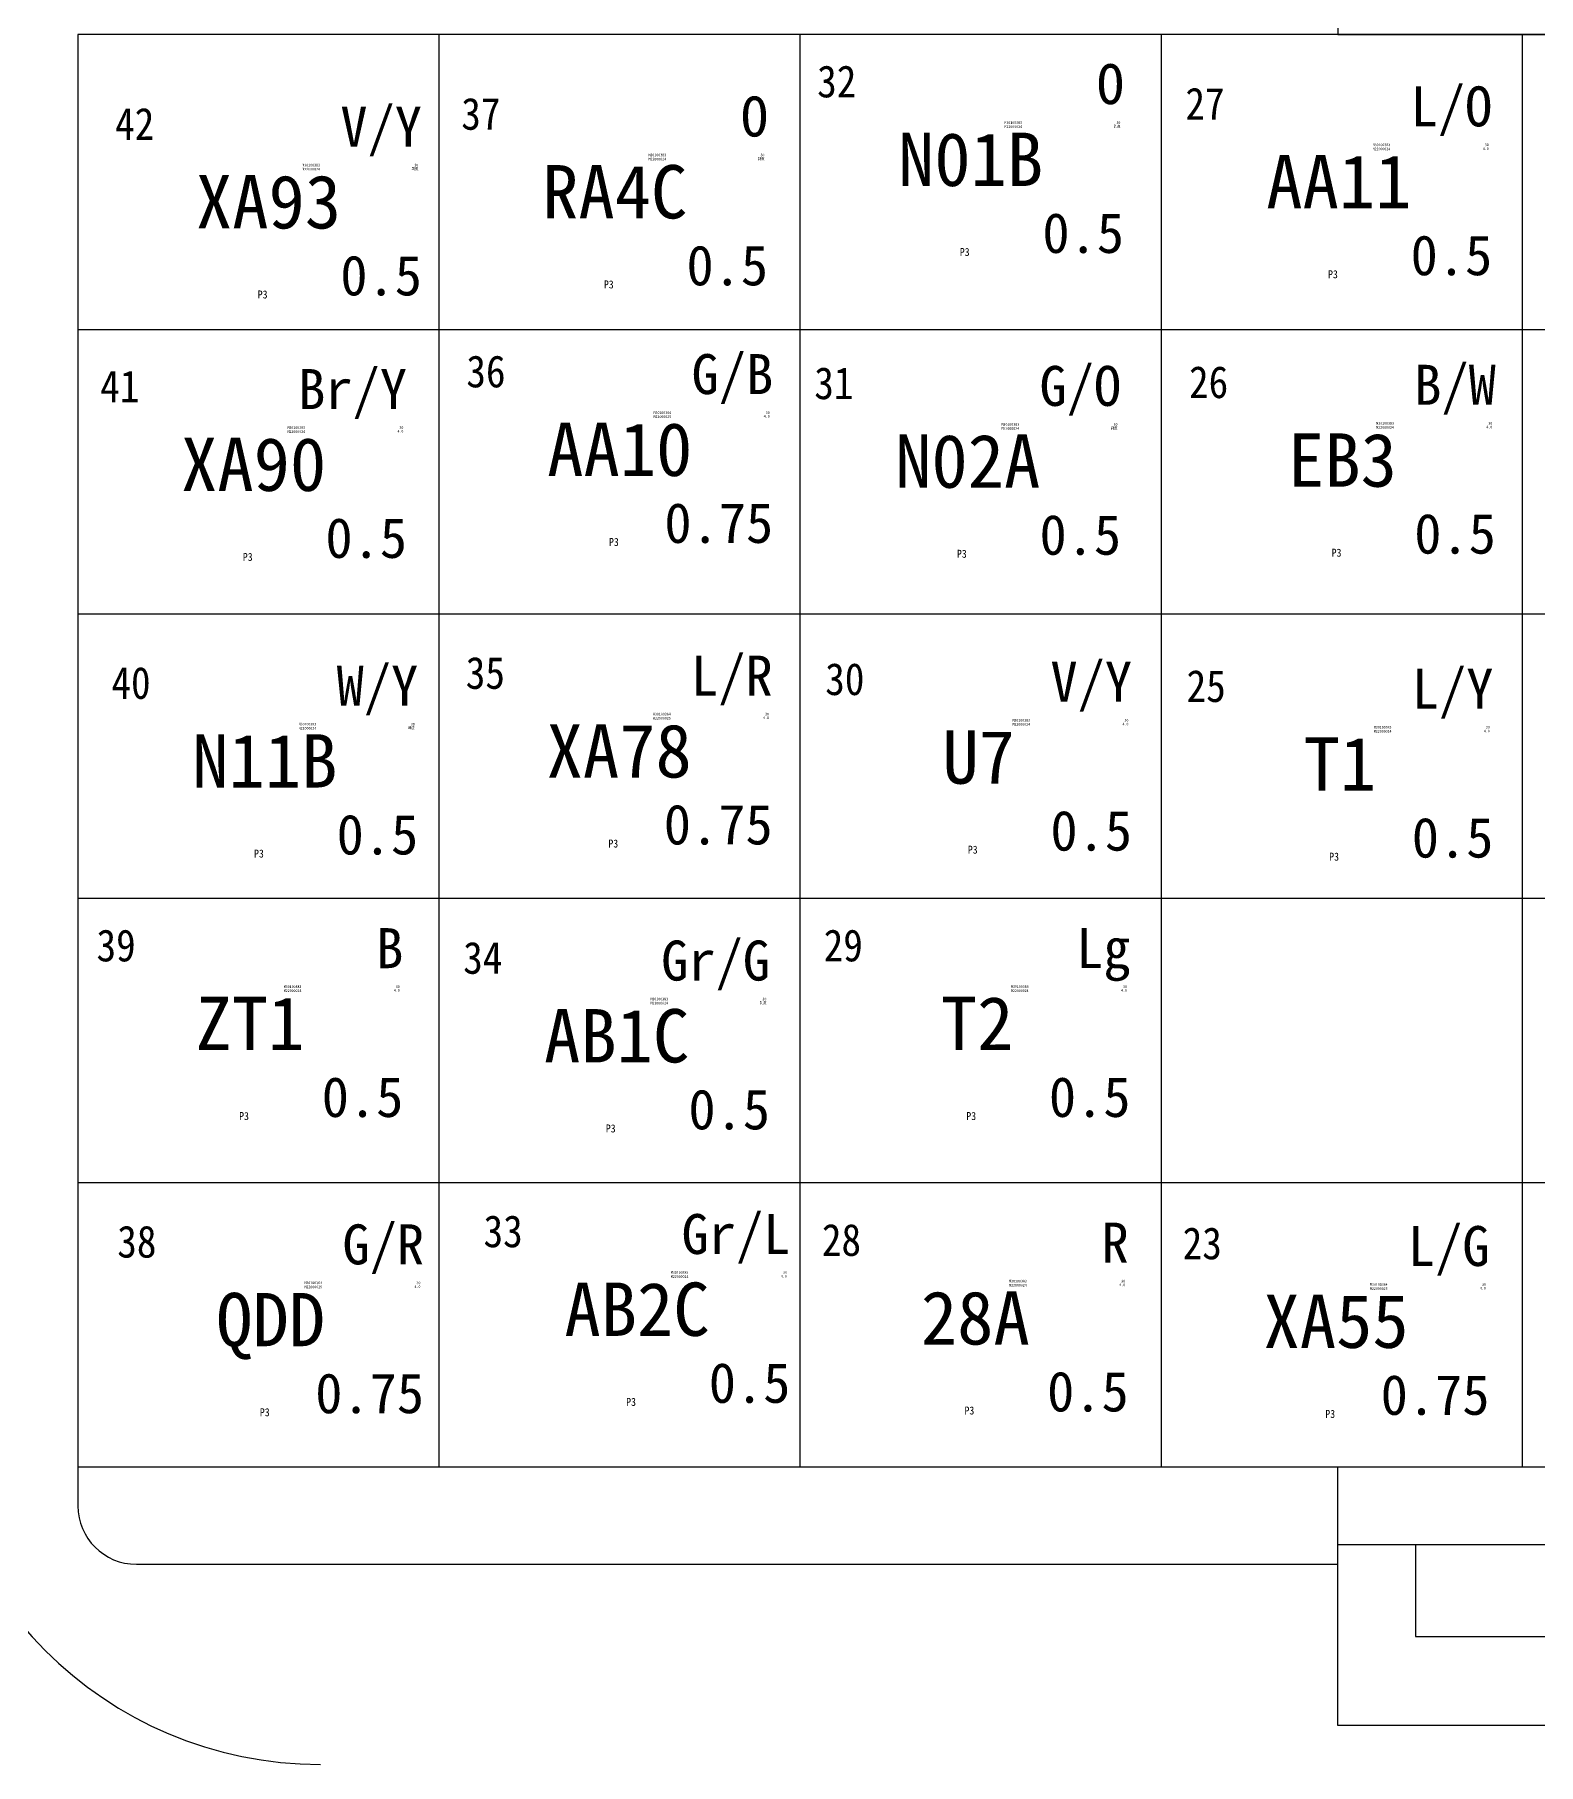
# Model space of a CAD drawing. Header units: millimetres. Extents: x -2653 to 6698, y -4403 to -42.
# Drawn here: x 165.9 to 222.3, y -973.1 to -908.3 of the extents above; entities that cross this region are included whole.
import ezdxf
from ezdxf.enums import TextEntityAlignment as Align

# ---------------------------------------------------------------- set-up
doc = ezdxf.new("R2010")
doc.units = ezdxf.units.MM
doc.header["$MEASUREMENT"] = 0
doc.layers.add('轮廓线', color=7, linetype='Continuous')
for name, color, linetype, plot in [('隐藏-剥皮长度', 2, 'Continuous', False), ('隐藏-加余量', 1, 'Continuous', False), ('隐藏-备注', 1, 'Continuous', False), ('隐藏-孔位', 1, 'Continuous', False), ('隐藏-对应端子', 2, 'Continuous', False), ('隐藏-规格', 1, 'Continuous', False), ('隐藏-辅助信息', 3, 'Continuous', False), ('隐藏-防水栓', 2, 'Continuous', False)]:
    doc.layers.add(name, color=color, linetype=linetype, plot=plot)
doc.styles.add('CL', font='', dxfattribs={"height": 2})
doc.styles.get('CL').set_extended_font_data('SimSun')

# ---------------------------------------------------------------- blocks, each defined once
blk = doc.blocks.new('电线2')
at = {"layer": '轮廓线', "color": 7, "style": 'CL', "flags": 4}
for tag, p in [('颜色', (5.879, 2.803)), ('线径', (5.879, -2.776))]:
    blk.add_attdef(tag, text='', height=1.5, dxfattribs=at).set_placement(p, align=Align.MIDDLE_RIGHT)
blk.add_attdef('线号', text='', height=2, dxfattribs=at).set_placement((0.127, -0.016), align=Align.MIDDLE_CENTER)
at = {"layer": '隐藏-剥皮长度', "color": 2, "style": 'CL', "width": 0.9, "flags": 4}
blk.add_attdef('剥皮', text='', height=0.1, dxfattribs=at).set_placement((5.742, 1.222), align=Align.MIDDLE_RIGHT)
at = {"layer": '隐藏-加余量', "color": 1, "style": 'CL', "width": 0.9, "flags": 4}
blk.add_attdef('加余量', text='', height=0.1, dxfattribs=at).set_placement((5.742, 1.362), align=Align.MIDDLE_RIGHT)
at = {"layer": '隐藏-备注', "color": 1, "style": 'CL', "width": 0.9, "flags": 5}
blk.add_attdef('备注', text='', height=0.1, dxfattribs=at).set_placement((3.704, -1.38), align=Align.MIDDLE_CENTER)
at = {"layer": '隐藏-孔位', "color": 6, "style": 'CL', "width": 0.9, "flags": 4}
blk.add_attdef('孔位', text='', height=1.2, dxfattribs=at).set_placement((-5.625, 2.907), align=Align.MIDDLE_LEFT)
at = {"layer": '隐藏-对应端子', "color": 2, "style": 'CL', "width": 0.9, "flags": 4}
blk.add_attdef('对应簧片', text='', height=0.1, dxfattribs=at).set_placement((2.055, 1.208), align=Align.MIDDLE_RIGHT)
at = {"layer": '隐藏-规格', "color": 1, "style": 'CL', "width": 0.9, "flags": 5}
blk.add_attdef('规格', text='', height=0.2, dxfattribs=at).set_placement((5.742, -1.391), align=Align.MIDDLE_RIGHT)
at = {"layer": '隐藏-辅助信息', "color": 3, "style": 'CL', "width": 0.9, "flags": 5}
for tag, p in [('供方编码', (3.704, 1.236)), ('编码', (3.704, 1.37))]:
    blk.add_attdef(tag, text='', height=0.1, dxfattribs=at).set_placement(p, align=Align.MIDDLE_CENTER)
at = {"layer": '隐藏-辅助信息', "color": 2, "style": 'CL', "width": 0.9, "flags": 5}
for tag, p in [('辅助', (3.704, 1.511)), ('标识管', (3.704, -1.138))]:
    blk.add_attdef(tag, text='', height=0.1, dxfattribs=at).set_placement(p, align=Align.MIDDLE_CENTER)
at = {"layer": '隐藏-辅助信息', "color": 3, "style": 'CL', "width": 0.9, "flags": 5}
for tag, p in [('线种', (2.055, -1.261)), ('工位', (2.055, -1.38))]:
    blk.add_attdef(tag, text='', height=0.1, dxfattribs=at).set_placement(p, align=Align.MIDDLE_RIGHT)
at = {"layer": '隐藏-辅助信息', "color": 1, "style": 'CL', "width": 0.9, "flags": 5}
blk.add_attdef('选项', text='', height=0.1, dxfattribs=at).set_placement((3.704, -1.261), align=Align.MIDDLE_CENTER)
at = {"layer": '隐藏-辅助信息', "color": 4, "style": 'CL', "width": 0.9, "flags": 4}
blk.add_attdef('位置', text='', height=0.3, dxfattribs=at).set_placement((-0.094, -3.491), align=Align.MIDDLE_CENTER)
at = {"layer": '隐藏-防水栓', "color": 2, "style": 'CL', "width": 0.9, "flags": 4}
blk.add_attdef('防水栓', text='', height=0.1, dxfattribs=at).set_placement((2.055, 1.362), align=Align.MIDDLE_RIGHT)

msp = doc.modelspace()

# ---------------------------------------------------------------- linework, layer by layer
at = {"color": 0}
for p, q in [((167.514, -961.981), (167.514, -963.44)), ((262.834, -964.896), (214.746, -964.896)), ((169.703, -965.629), (214.746, -965.629))]:
    msp.add_line(p, q, dxfattribs=at)
for points in [[(262.834, -908.282), (262.834, -898.592), (214.746, -898.592), (214.746, -908.282)], [(294.364, -961.981), (294.365, -908.282), (167.514, -908.282), (167.514, -961.981)], [(262.834, -961.981), (262.834, -971.671), (214.746, -971.671), (214.746, -961.981)]]:
    msp.add_lwpolyline(points, close=True, dxfattribs=at)
msp.add_lwpolyline([(217.651, -964.896), (217.651, -968.334), (259.928, -968.334), (259.928, -964.896)], dxfattribs=at)
for centre, radius, start, end in [((176.6, -911.725), 14.592, 90, 180), ((176.6, -958.539), 14.592, 180, 270), ((169.703, -963.44), 2.189, 180, 270)]:
    msp.add_arc(centre, radius, start, end, dxfattribs=at)
at = {"layer": '轮廓线', "lineweight": 25}
for p, q in [((181.051, -961.981), (181.051, -908.282)), ((194.588, -961.981), (194.588, -908.282)), ((208.125, -961.981), (208.125, -908.282)), ((221.662, -961.981), (221.662, -908.282)), ((167.514, -919.339), (262.272, -919.339)), ((167.514, -929.999), (248.736, -929.999)), ((167.514, -940.66), (248.736, -940.66)), ((167.514, -951.32), (262.272, -951.32))]:
    msp.add_line(p, q, dxfattribs=at)

# ---------------------------------------------------------------- block references
ref = msp.add_blockref('电线2', (200.848, -912.943))
ref.add_attrib('线号', 'N01B', dxfattribs={"layer": '轮廓线', "color": 7, "height": 2, "style": 'CL'}).set_placement((200.975, -912.959), align=Align.MIDDLE_CENTER)
ref.add_attrib('线径', '0.5', dxfattribs={"layer": '轮廓线', "color": 7, "height": 1.5, "style": 'CL'}).set_placement((206.727, -915.718), align=Align.MIDDLE_RIGHT)
ref.add_attrib('颜色', 'O', dxfattribs={"layer": '轮廓线', "color": 7, "height": 1.5, "style": 'CL'}).set_placement((206.727, -910.139), align=Align.MIDDLE_RIGHT)
ref.add_attrib('孔位', '32', dxfattribs={"layer": '隐藏-孔位', "color": 6, "height": 1.2, "style": 'CL', "width": 0.9}).set_placement((195.223, -910.036), align=Align.MIDDLE_LEFT)
ref.add_attrib('剥皮', '剥皮', dxfattribs={"layer": '隐藏-剥皮长度', "color": 2, "height": 0.1, "style": 'CL', "width": 0.9}).set_placement((206.59, -911.721), align=Align.MIDDLE_RIGHT)
ref.add_attrib('对应簧片', 'M22000024', dxfattribs={"layer": '隐藏-对应端子', "color": 2, "height": 0.1, "style": 'CL', "width": 0.9}).set_placement((202.903, -911.734), align=Align.MIDDLE_RIGHT)
ref.add_attrib('防水栓', 'M30100383', dxfattribs={"layer": '隐藏-防水栓', "color": 2, "height": 0.1, "style": 'CL', "width": 0.9}).set_placement((202.903, -911.581), align=Align.MIDDLE_RIGHT)
ref.add_attrib('加余量', '30', dxfattribs={"layer": '隐藏-加余量', "color": 1, "height": 0.1, "style": 'CL', "width": 0.9}).set_placement((206.59, -911.581), align=Align.MIDDLE_RIGHT)
ref.add_attrib('位置', 'P3', dxfattribs={"layer": '隐藏-辅助信息', "color": 4, "height": 0.3, "style": 'CL', "width": 0.9}).set_placement((200.754, -916.433), align=Align.MIDDLE_CENTER)
at = {"lineweight": -3}
ref = msp.add_blockref('电线2', (214.652, -913.777), dxfattribs=at)
ref.add_attrib('线号', 'AA11', dxfattribs={"layer": '轮廓线', "color": 7, "height": 2, "style": 'CL'}).set_placement((214.779, -913.793), align=Align.MIDDLE_CENTER)
ref.add_attrib('线径', '0.5', dxfattribs={"layer": '轮廓线', "color": 7, "height": 1.5, "style": 'CL'}).set_placement((220.53, -916.553), align=Align.MIDDLE_RIGHT)
ref.add_attrib('颜色', 'L/O', dxfattribs={"layer": '轮廓线', "color": 7, "height": 1.5, "style": 'CL'}).set_placement((220.53, -910.974), align=Align.MIDDLE_RIGHT)
ref.add_attrib('孔位', '27', dxfattribs={"layer": '隐藏-孔位', "color": 6, "height": 1.2, "style": 'CL', "width": 0.9}).set_placement((209.027, -910.87), align=Align.MIDDLE_LEFT)
ref.add_attrib('剥皮', '4.0', dxfattribs={"layer": '隐藏-剥皮长度', "color": 2, "height": 0.1, "style": 'CL', "width": 0.9}).set_placement((220.394, -912.555), align=Align.MIDDLE_RIGHT)
ref.add_attrib('对应簧片', 'M22000024', dxfattribs={"layer": '隐藏-对应端子', "color": 2, "height": 0.1, "style": 'CL', "width": 0.9}).set_placement((216.707, -912.569), align=Align.MIDDLE_RIGHT)
ref.add_attrib('防水栓', 'M30100383', dxfattribs={"layer": '隐藏-防水栓', "color": 2, "height": 0.1, "style": 'CL', "width": 0.9}).set_placement((216.707, -912.415), align=Align.MIDDLE_RIGHT)
ref.add_attrib('加余量', '30', dxfattribs={"layer": '隐藏-加余量', "color": 1, "height": 0.1, "style": 'CL', "width": 0.9}).set_placement((220.394, -912.415), align=Align.MIDDLE_RIGHT)
ref.add_attrib('位置', 'P3', dxfattribs={"layer": '隐藏-辅助信息', "color": 4, "height": 0.3, "style": 'CL', "width": 0.9}).set_placement((214.557, -917.268), align=Align.MIDDLE_CENTER)
at = {"lineweight": 0}
ref = msp.add_blockref('电线2', (174.53, -914.535), dxfattribs=at)
ref.add_attrib('线号', 'XA93', dxfattribs={"layer": '轮廓线', "color": 7, "height": 2, "style": 'CL'}).set_placement((174.657, -914.551), align=Align.MIDDLE_CENTER)
ref.add_attrib('线径', '0.5', dxfattribs={"layer": '轮廓线', "color": 7, "height": 1.5, "style": 'CL'}).set_placement((180.409, -917.31), align=Align.MIDDLE_RIGHT)
ref.add_attrib('颜色', 'V/Y', dxfattribs={"layer": '轮廓线', "color": 7, "height": 1.5, "style": 'CL'}).set_placement((180.409, -911.731), align=Align.MIDDLE_RIGHT)
ref.add_attrib('孔位', '42', dxfattribs={"layer": '隐藏-孔位', "color": 6, "height": 1.2, "style": 'CL', "width": 0.9}).set_placement((168.905, -911.628), align=Align.MIDDLE_LEFT)
ref.add_attrib('剥皮', '剥皮', dxfattribs={"layer": '隐藏-剥皮长度', "color": 2, "height": 0.1, "style": 'CL', "width": 0.9}).set_placement((180.272, -913.313), align=Align.MIDDLE_RIGHT)
ref.add_attrib('对应簧片', 'M22000024', dxfattribs={"layer": '隐藏-对应端子', "color": 2, "height": 0.1, "style": 'CL', "width": 0.9}).set_placement((176.585, -913.326), align=Align.MIDDLE_RIGHT)
ref.add_attrib('防水栓', 'M30100383', dxfattribs={"layer": '隐藏-防水栓', "color": 2, "height": 0.1, "style": 'CL', "width": 0.9}).set_placement((176.585, -913.173), align=Align.MIDDLE_RIGHT)
ref.add_attrib('加余量', '30', dxfattribs={"layer": '隐藏-加余量', "color": 1, "height": 0.1, "style": 'CL', "width": 0.9}).set_placement((180.272, -913.173), align=Align.MIDDLE_RIGHT)
ref.add_attrib('位置', 'P3', dxfattribs={"layer": '隐藏-辅助信息', "color": 4, "height": 0.3, "style": 'CL', "width": 0.9}).set_placement((174.436, -918.025), align=Align.MIDDLE_CENTER)
ref = msp.add_blockref('电线2', (187.506, -914.157))
ref.add_attrib('线号', 'RA4C', dxfattribs={"layer": '轮廓线', "color": 7, "height": 2, "style": 'CL'}).set_placement((187.633, -914.174), align=Align.MIDDLE_CENTER)
ref.add_attrib('线径', '0.5', dxfattribs={"layer": '轮廓线', "color": 7, "height": 1.5, "style": 'CL'}).set_placement((193.385, -916.933), align=Align.MIDDLE_RIGHT)
ref.add_attrib('颜色', 'O', dxfattribs={"layer": '轮廓线', "color": 7, "height": 1.5, "style": 'CL'}).set_placement((193.385, -911.354), align=Align.MIDDLE_RIGHT)
ref.add_attrib('孔位', '37', dxfattribs={"layer": '隐藏-孔位', "color": 6, "height": 1.2, "style": 'CL', "width": 0.9}).set_placement((181.882, -911.25), align=Align.MIDDLE_LEFT)
ref.add_attrib('剥皮', '剥皮', dxfattribs={"layer": '隐藏-剥皮长度', "color": 2, "height": 0.1, "style": 'CL', "width": 0.9}).set_placement((193.248, -912.936), align=Align.MIDDLE_RIGHT)
ref.add_attrib('对应簧片', 'M22000024', dxfattribs={"layer": '隐藏-对应端子', "color": 2, "height": 0.1, "style": 'CL', "width": 0.9}).set_placement((189.562, -912.949), align=Align.MIDDLE_RIGHT)
ref.add_attrib('防水栓', 'M30100383', dxfattribs={"layer": '隐藏-防水栓', "color": 2, "height": 0.1, "style": 'CL', "width": 0.9}).set_placement((189.562, -912.795), align=Align.MIDDLE_RIGHT)
ref.add_attrib('加余量', '30', dxfattribs={"layer": '隐藏-加余量', "color": 1, "height": 0.1, "style": 'CL', "width": 0.9}).set_placement((193.248, -912.795), align=Align.MIDDLE_RIGHT)
ref.add_attrib('位置', 'P3', dxfattribs={"layer": '隐藏-辅助信息', "color": 4, "height": 0.3, "style": 'CL', "width": 0.9}).set_placement((187.412, -917.648), align=Align.MIDDLE_CENTER)
at = {"lineweight": -3}
ref = msp.add_blockref('电线2', (187.697, -923.814), dxfattribs=at)
ref.add_attrib('线号', 'AA10', dxfattribs={"layer": '轮廓线', "color": 7, "height": 2, "style": 'CL'}).set_placement((187.824, -923.83), align=Align.MIDDLE_CENTER)
ref.add_attrib('线径', '0.75', dxfattribs={"layer": '轮廓线', "color": 7, "height": 1.5, "style": 'CL'}).set_placement((193.576, -926.589), align=Align.MIDDLE_RIGHT)
ref.add_attrib('颜色', 'G/B', dxfattribs={"layer": '轮廓线', "color": 7, "height": 1.5, "style": 'CL'}).set_placement((193.576, -921.01), align=Align.MIDDLE_RIGHT)
ref.add_attrib('孔位', '36', dxfattribs={"layer": '隐藏-孔位', "color": 6, "height": 1.2, "style": 'CL', "width": 0.9}).set_placement((182.072, -920.907), align=Align.MIDDLE_LEFT)
ref.add_attrib('剥皮', '4.0', dxfattribs={"layer": '隐藏-剥皮长度', "color": 2, "height": 0.1, "style": 'CL', "width": 0.9}).set_placement((193.439, -922.592), align=Align.MIDDLE_RIGHT)
ref.add_attrib('对应簧片', 'M22000025', dxfattribs={"layer": '隐藏-对应端子', "color": 2, "height": 0.1, "style": 'CL', "width": 0.9}).set_placement((189.752, -922.605), align=Align.MIDDLE_RIGHT)
ref.add_attrib('防水栓', 'M30100364', dxfattribs={"layer": '隐藏-防水栓', "color": 2, "height": 0.1, "style": 'CL', "width": 0.9}).set_placement((189.752, -922.452), align=Align.MIDDLE_RIGHT)
ref.add_attrib('加余量', '30', dxfattribs={"layer": '隐藏-加余量', "color": 1, "height": 0.1, "style": 'CL', "width": 0.9}).set_placement((193.439, -922.452), align=Align.MIDDLE_RIGHT)
ref.add_attrib('位置', 'P3', dxfattribs={"layer": '隐藏-辅助信息', "color": 4, "height": 0.3, "style": 'CL', "width": 0.9}).set_placement((187.603, -927.304), align=Align.MIDDLE_CENTER)
at = {"color": 0, "lineweight": -3}
ref = msp.add_blockref('电线2', (173.972, -924.376), dxfattribs=at)
ref.add_attrib('线号', 'XA90', dxfattribs={"layer": '轮廓线', "color": 7, "height": 2, "style": 'CL'}).set_placement((174.099, -924.392), align=Align.MIDDLE_CENTER)
ref.add_attrib('线径', '0.5', dxfattribs={"layer": '轮廓线', "color": 7, "height": 1.5, "style": 'CL'}).set_placement((179.85, -927.151), align=Align.MIDDLE_RIGHT)
ref.add_attrib('颜色', 'Br/Y', dxfattribs={"layer": '轮廓线', "color": 7, "height": 1.5, "style": 'CL'}).set_placement((179.85, -921.572), align=Align.MIDDLE_RIGHT)
ref.add_attrib('孔位', '41', dxfattribs={"layer": '隐藏-孔位', "color": 6, "height": 1.2, "style": 'CL', "width": 0.9}).set_placement((168.347, -921.469), align=Align.MIDDLE_LEFT)
ref.add_attrib('剥皮', '4.0', dxfattribs={"layer": '隐藏-剥皮长度', "color": 2, "height": 0.1, "style": 'CL', "width": 0.9}).set_placement((179.713, -923.154), align=Align.MIDDLE_RIGHT)
ref.add_attrib('对应簧片', 'M22000024', dxfattribs={"layer": '隐藏-对应端子', "color": 2, "height": 0.1, "style": 'CL', "width": 0.9}).set_placement((176.027, -923.167), align=Align.MIDDLE_RIGHT)
ref.add_attrib('防水栓', 'M30100383', dxfattribs={"layer": '隐藏-防水栓', "color": 2, "height": 0.1, "style": 'CL', "width": 0.9}).set_placement((176.027, -923.014), align=Align.MIDDLE_RIGHT)
ref.add_attrib('加余量', '30', dxfattribs={"layer": '隐藏-加余量', "color": 1, "height": 0.1, "style": 'CL', "width": 0.9}).set_placement((179.713, -923.014), align=Align.MIDDLE_RIGHT)
ref.add_attrib('位置', 'P3', dxfattribs={"layer": '隐藏-辅助信息', "color": 4, "height": 0.3, "style": 'CL', "width": 0.9}).set_placement((173.877, -927.866), align=Align.MIDDLE_CENTER)
ref = msp.add_blockref('电线2', (200.74, -924.256))
ref.add_attrib('线号', 'N02A', dxfattribs={"layer": '轮廓线', "color": 7, "height": 2, "style": 'CL'}).set_placement((200.867, -924.272), align=Align.MIDDLE_CENTER)
ref.add_attrib('线径', '0.5', dxfattribs={"layer": '轮廓线', "color": 7, "height": 1.5, "style": 'CL'}).set_placement((206.619, -927.032), align=Align.MIDDLE_RIGHT)
ref.add_attrib('颜色', 'G/O', dxfattribs={"layer": '轮廓线', "color": 7, "height": 1.5, "style": 'CL'}).set_placement((206.619, -921.453), align=Align.MIDDLE_RIGHT)
ref.add_attrib('孔位', '31', dxfattribs={"layer": '隐藏-孔位', "color": 6, "height": 1.2, "style": 'CL', "width": 0.9}).set_placement((195.115, -921.349), align=Align.MIDDLE_LEFT)
ref.add_attrib('剥皮', '剥皮', dxfattribs={"layer": '隐藏-剥皮长度', "color": 2, "height": 0.1, "style": 'CL', "width": 0.9}).set_placement((206.482, -923.034), align=Align.MIDDLE_RIGHT)
ref.add_attrib('对应簧片', 'M22000024', dxfattribs={"layer": '隐藏-对应端子', "color": 2, "height": 0.1, "style": 'CL', "width": 0.9}).set_placement((202.796, -923.048), align=Align.MIDDLE_RIGHT)
ref.add_attrib('防水栓', 'M30100383', dxfattribs={"layer": '隐藏-防水栓', "color": 2, "height": 0.1, "style": 'CL', "width": 0.9}).set_placement((202.796, -922.894), align=Align.MIDDLE_RIGHT)
ref.add_attrib('加余量', '30', dxfattribs={"layer": '隐藏-加余量', "color": 1, "height": 0.1, "style": 'CL', "width": 0.9}).set_placement((206.482, -922.894), align=Align.MIDDLE_RIGHT)
ref.add_attrib('位置', 'P3', dxfattribs={"layer": '隐藏-辅助信息', "color": 4, "height": 0.3, "style": 'CL', "width": 0.9}).set_placement((200.646, -927.746), align=Align.MIDDLE_CENTER)
at = {"lineweight": -3}
ref = msp.add_blockref('电线2', (214.787, -924.216), dxfattribs=at)
ref.add_attrib('线号', 'EB3', dxfattribs={"layer": '轮廓线', "color": 7, "height": 2, "style": 'CL'}).set_placement((214.914, -924.232), align=Align.MIDDLE_CENTER)
ref.add_attrib('线径', '0.5', dxfattribs={"layer": '轮廓线', "color": 7, "height": 1.5, "style": 'CL'}).set_placement((220.666, -926.991), align=Align.MIDDLE_RIGHT)
ref.add_attrib('颜色', 'B/W', dxfattribs={"layer": '轮廓线', "color": 7, "height": 1.5, "style": 'CL'}).set_placement((220.666, -921.412), align=Align.MIDDLE_RIGHT)
ref.add_attrib('孔位', '26', dxfattribs={"layer": '隐藏-孔位', "color": 6, "height": 1.2, "style": 'CL', "width": 0.9}).set_placement((209.162, -921.309), align=Align.MIDDLE_LEFT)
ref.add_attrib('剥皮', '4.0', dxfattribs={"layer": '隐藏-剥皮长度', "color": 2, "height": 0.1, "style": 'CL', "width": 0.9}).set_placement((220.529, -922.994), align=Align.MIDDLE_RIGHT)
ref.add_attrib('对应簧片', 'M22000024', dxfattribs={"layer": '隐藏-对应端子', "color": 2, "height": 0.1, "style": 'CL', "width": 0.9}).set_placement((216.843, -923.007), align=Align.MIDDLE_RIGHT)
ref.add_attrib('防水栓', 'M30100383', dxfattribs={"layer": '隐藏-防水栓', "color": 2, "height": 0.1, "style": 'CL', "width": 0.9}).set_placement((216.843, -922.854), align=Align.MIDDLE_RIGHT)
ref.add_attrib('加余量', '30', dxfattribs={"layer": '隐藏-加余量', "color": 1, "height": 0.1, "style": 'CL', "width": 0.9}).set_placement((220.529, -922.854), align=Align.MIDDLE_RIGHT)
ref.add_attrib('位置', 'P3', dxfattribs={"layer": '隐藏-辅助信息', "color": 4, "height": 0.3, "style": 'CL', "width": 0.9}).set_placement((214.693, -927.706), align=Align.MIDDLE_CENTER)
at = {"lineweight": 0}
ref = msp.add_blockref('电线2', (174.392, -935.493), dxfattribs=at)
ref.add_attrib('线号', 'N11B', dxfattribs={"layer": '轮廓线', "color": 7, "height": 2, "style": 'CL'}).set_placement((174.519, -935.51), align=Align.MIDDLE_CENTER)
ref.add_attrib('线径', '0.5', dxfattribs={"layer": '轮廓线', "color": 7, "height": 1.5, "style": 'CL'}).set_placement((180.27, -938.269), align=Align.MIDDLE_RIGHT)
ref.add_attrib('颜色', 'W/Y', dxfattribs={"layer": '轮廓线', "color": 7, "height": 1.5, "style": 'CL'}).set_placement((180.27, -932.69), align=Align.MIDDLE_RIGHT)
ref.add_attrib('孔位', '40', dxfattribs={"layer": '隐藏-孔位', "color": 6, "height": 1.2, "style": 'CL', "width": 0.9}).set_placement((168.767, -932.586), align=Align.MIDDLE_LEFT)
ref.add_attrib('剥皮', '剥皮', dxfattribs={"layer": '隐藏-剥皮长度', "color": 2, "height": 0.1, "style": 'CL', "width": 0.9}).set_placement((180.134, -934.272), align=Align.MIDDLE_RIGHT)
ref.add_attrib('对应簧片', 'M22000024', dxfattribs={"layer": '隐藏-对应端子', "color": 2, "height": 0.1, "style": 'CL', "width": 0.9}).set_placement((176.447, -934.285), align=Align.MIDDLE_RIGHT)
ref.add_attrib('防水栓', 'M30100383', dxfattribs={"layer": '隐藏-防水栓', "color": 2, "height": 0.1, "style": 'CL', "width": 0.9}).set_placement((176.447, -934.132), align=Align.MIDDLE_RIGHT)
ref.add_attrib('加余量', '30', dxfattribs={"layer": '隐藏-加余量', "color": 1, "height": 0.1, "style": 'CL', "width": 0.9}).set_placement((180.134, -934.132), align=Align.MIDDLE_RIGHT)
ref.add_attrib('位置', 'P3', dxfattribs={"layer": '隐藏-辅助信息', "color": 4, "height": 0.3, "style": 'CL', "width": 0.9}).set_placement((174.297, -938.984), align=Align.MIDDLE_CENTER)
at = {"lineweight": -3}
ref = msp.add_blockref('电线2', (187.675, -935.117), dxfattribs=at)
ref.add_attrib('线号', 'XA78', dxfattribs={"layer": '轮廓线', "color": 7, "height": 2, "style": 'CL'}).set_placement((187.802, -935.134), align=Align.MIDDLE_CENTER)
ref.add_attrib('线径', '0.75', dxfattribs={"layer": '轮廓线', "color": 7, "height": 1.5, "style": 'CL'}).set_placement((193.554, -937.893), align=Align.MIDDLE_RIGHT)
ref.add_attrib('颜色', 'L/R', dxfattribs={"layer": '轮廓线', "color": 7, "height": 1.5, "style": 'CL'}).set_placement((193.554, -932.314), align=Align.MIDDLE_RIGHT)
ref.add_attrib('孔位', '35', dxfattribs={"layer": '隐藏-孔位', "color": 6, "height": 1.2, "style": 'CL', "width": 0.9}).set_placement((182.05, -932.21), align=Align.MIDDLE_LEFT)
ref.add_attrib('剥皮', '4.0', dxfattribs={"layer": '隐藏-剥皮长度', "color": 2, "height": 0.1, "style": 'CL', "width": 0.9}).set_placement((193.417, -933.896), align=Align.MIDDLE_RIGHT)
ref.add_attrib('对应簧片', 'M22000025', dxfattribs={"layer": '隐藏-对应端子', "color": 2, "height": 0.1, "style": 'CL', "width": 0.9}).set_placement((189.731, -933.909), align=Align.MIDDLE_RIGHT)
ref.add_attrib('防水栓', 'M30100364', dxfattribs={"layer": '隐藏-防水栓', "color": 2, "height": 0.1, "style": 'CL', "width": 0.9}).set_placement((189.731, -933.755), align=Align.MIDDLE_RIGHT)
ref.add_attrib('加余量', '30', dxfattribs={"layer": '隐藏-加余量', "color": 1, "height": 0.1, "style": 'CL', "width": 0.9}).set_placement((193.417, -933.755), align=Align.MIDDLE_RIGHT)
ref.add_attrib('位置', 'P3', dxfattribs={"layer": '隐藏-辅助信息', "color": 4, "height": 0.3, "style": 'CL', "width": 0.9}).set_placement((187.581, -938.608), align=Align.MIDDLE_CENTER)
ref = msp.add_blockref('电线2', (201.149, -935.349), dxfattribs=at)
ref.add_attrib('线号', 'U7', dxfattribs={"layer": '轮廓线', "color": 7, "height": 2, "style": 'CL'}).set_placement((201.276, -935.365), align=Align.MIDDLE_CENTER)
ref.add_attrib('线径', '0.5', dxfattribs={"layer": '轮廓线', "color": 7, "height": 1.5, "style": 'CL'}).set_placement((207.028, -938.124), align=Align.MIDDLE_RIGHT)
ref.add_attrib('颜色', 'V/Y', dxfattribs={"layer": '轮廓线', "color": 7, "height": 1.5, "style": 'CL'}).set_placement((207.028, -932.545), align=Align.MIDDLE_RIGHT)
ref.add_attrib('孔位', '30', dxfattribs={"layer": '隐藏-孔位', "color": 6, "height": 1.2, "style": 'CL', "width": 0.9}).set_placement((195.525, -932.442), align=Align.MIDDLE_LEFT)
ref.add_attrib('剥皮', '4.0', dxfattribs={"layer": '隐藏-剥皮长度', "color": 2, "height": 0.1, "style": 'CL', "width": 0.9}).set_placement((206.891, -934.127), align=Align.MIDDLE_RIGHT)
ref.add_attrib('对应簧片', 'M22000024', dxfattribs={"layer": '隐藏-对应端子', "color": 2, "height": 0.1, "style": 'CL', "width": 0.9}).set_placement((203.205, -934.14), align=Align.MIDDLE_RIGHT)
ref.add_attrib('防水栓', 'M30100383', dxfattribs={"layer": '隐藏-防水栓', "color": 2, "height": 0.1, "style": 'CL', "width": 0.9}).set_placement((203.205, -933.987), align=Align.MIDDLE_RIGHT)
ref.add_attrib('加余量', '30', dxfattribs={"layer": '隐藏-加余量', "color": 1, "height": 0.1, "style": 'CL', "width": 0.9}).set_placement((206.891, -933.987), align=Align.MIDDLE_RIGHT)
ref.add_attrib('位置', 'P3', dxfattribs={"layer": '隐藏-辅助信息', "color": 4, "height": 0.3, "style": 'CL', "width": 0.9}).set_placement((201.055, -938.839), align=Align.MIDDLE_CENTER)
ref = msp.add_blockref('电线2', (214.695, -935.609), dxfattribs=at)
ref.add_attrib('线号', 'T1', dxfattribs={"layer": '轮廓线', "color": 7, "height": 2, "style": 'CL'}).set_placement((214.822, -935.626), align=Align.MIDDLE_CENTER)
ref.add_attrib('线径', '0.5', dxfattribs={"layer": '轮廓线', "color": 7, "height": 1.5, "style": 'CL'}).set_placement((220.574, -938.385), align=Align.MIDDLE_RIGHT)
ref.add_attrib('颜色', 'L/Y', dxfattribs={"layer": '轮廓线', "color": 7, "height": 1.5, "style": 'CL'}).set_placement((220.574, -932.806), align=Align.MIDDLE_RIGHT)
ref.add_attrib('孔位', '25', dxfattribs={"layer": '隐藏-孔位', "color": 6, "height": 1.2, "style": 'CL', "width": 0.9}).set_placement((209.07, -932.702), align=Align.MIDDLE_LEFT)
ref.add_attrib('剥皮', '4.0', dxfattribs={"layer": '隐藏-剥皮长度', "color": 2, "height": 0.1, "style": 'CL', "width": 0.9}).set_placement((220.437, -934.388), align=Align.MIDDLE_RIGHT)
ref.add_attrib('对应簧片', 'M22000024', dxfattribs={"layer": '隐藏-对应端子', "color": 2, "height": 0.1, "style": 'CL', "width": 0.9}).set_placement((216.75, -934.401), align=Align.MIDDLE_RIGHT)
ref.add_attrib('防水栓', 'M30100383', dxfattribs={"layer": '隐藏-防水栓', "color": 2, "height": 0.1, "style": 'CL', "width": 0.9}).set_placement((216.75, -934.247), align=Align.MIDDLE_RIGHT)
ref.add_attrib('加余量', '30', dxfattribs={"layer": '隐藏-加余量', "color": 1, "height": 0.1, "style": 'CL', "width": 0.9}).set_placement((220.437, -934.247), align=Align.MIDDLE_RIGHT)
ref.add_attrib('位置', 'P3', dxfattribs={"layer": '隐藏-辅助信息', "color": 4, "height": 0.3, "style": 'CL', "width": 0.9}).set_placement((214.601, -939.1), align=Align.MIDDLE_CENTER)
ref = msp.add_blockref('电线2', (173.834, -945.334), dxfattribs=at)
ref.add_attrib('线号', 'ZT1', dxfattribs={"layer": '轮廓线', "color": 7, "height": 2, "style": 'CL'}).set_placement((173.961, -945.351), align=Align.MIDDLE_CENTER)
ref.add_attrib('线径', '0.5', dxfattribs={"layer": '轮廓线', "color": 7, "height": 1.5, "style": 'CL'}).set_placement((179.712, -948.11), align=Align.MIDDLE_RIGHT)
ref.add_attrib('颜色', 'B', dxfattribs={"layer": '轮廓线', "color": 7, "height": 1.5, "style": 'CL'}).set_placement((179.712, -942.531), align=Align.MIDDLE_RIGHT)
ref.add_attrib('孔位', '39', dxfattribs={"layer": '隐藏-孔位', "color": 6, "height": 1.2, "style": 'CL', "width": 0.9}).set_placement((168.209, -942.427), align=Align.MIDDLE_LEFT)
ref.add_attrib('剥皮', '4.0', dxfattribs={"layer": '隐藏-剥皮长度', "color": 2, "height": 0.1, "style": 'CL', "width": 0.9}).set_placement((179.575, -944.113), align=Align.MIDDLE_RIGHT)
ref.add_attrib('对应簧片', 'M22000024', dxfattribs={"layer": '隐藏-对应端子', "color": 2, "height": 0.1, "style": 'CL', "width": 0.9}).set_placement((175.889, -944.126), align=Align.MIDDLE_RIGHT)
ref.add_attrib('防水栓', 'M30100383', dxfattribs={"layer": '隐藏-防水栓', "color": 2, "height": 0.1, "style": 'CL', "width": 0.9}).set_placement((175.889, -943.973), align=Align.MIDDLE_RIGHT)
ref.add_attrib('加余量', '30', dxfattribs={"layer": '隐藏-加余量', "color": 1, "height": 0.1, "style": 'CL', "width": 0.9}).set_placement((179.575, -943.973), align=Align.MIDDLE_RIGHT)
ref.add_attrib('位置', 'P3', dxfattribs={"layer": '隐藏-辅助信息', "color": 4, "height": 0.3, "style": 'CL', "width": 0.9}).set_placement((173.739, -948.825), align=Align.MIDDLE_CENTER)
at = {"lineweight": 0}
ref = msp.add_blockref('电线2', (187.579, -945.798), dxfattribs=at)
ref.add_attrib('线号', 'AB1C', dxfattribs={"layer": '轮廓线', "color": 7, "height": 2, "style": 'CL'}).set_placement((187.706, -945.815), align=Align.MIDDLE_CENTER)
ref.add_attrib('线径', '0.5', dxfattribs={"layer": '轮廓线', "color": 7, "height": 1.5, "style": 'CL'}).set_placement((193.457, -948.574), align=Align.MIDDLE_RIGHT)
ref.add_attrib('颜色', 'Gr/G', dxfattribs={"layer": '轮廓线', "color": 7, "height": 1.5, "style": 'CL'}).set_placement((193.457, -942.995), align=Align.MIDDLE_RIGHT)
ref.add_attrib('孔位', '34', dxfattribs={"layer": '隐藏-孔位', "color": 6, "height": 1.2, "style": 'CL', "width": 0.9}).set_placement((181.954, -942.892), align=Align.MIDDLE_LEFT)
ref.add_attrib('剥皮', '剥皮', dxfattribs={"layer": '隐藏-剥皮长度', "color": 2, "height": 0.1, "style": 'CL', "width": 0.9}).set_placement((193.321, -944.577), align=Align.MIDDLE_RIGHT)
ref.add_attrib('对应簧片', 'M22000024', dxfattribs={"layer": '隐藏-对应端子', "color": 2, "height": 0.1, "style": 'CL', "width": 0.9}).set_placement((189.634, -944.59), align=Align.MIDDLE_RIGHT)
ref.add_attrib('防水栓', 'M30100383', dxfattribs={"layer": '隐藏-防水栓', "color": 2, "height": 0.1, "style": 'CL', "width": 0.9}).set_placement((189.634, -944.437), align=Align.MIDDLE_RIGHT)
ref.add_attrib('加余量', '30', dxfattribs={"layer": '隐藏-加余量', "color": 1, "height": 0.1, "style": 'CL', "width": 0.9}).set_placement((193.321, -944.437), align=Align.MIDDLE_RIGHT)
ref.add_attrib('位置', 'P3', dxfattribs={"layer": '隐藏-辅助信息', "color": 4, "height": 0.3, "style": 'CL', "width": 0.9}).set_placement((187.484, -949.289), align=Align.MIDDLE_CENTER)
at = {"lineweight": -3}
ref = msp.add_blockref('电线2', (201.092, -945.333), dxfattribs=at)
ref.add_attrib('线号', 'T2', dxfattribs={"layer": '轮廓线', "color": 7, "height": 2, "style": 'CL'}).set_placement((201.219, -945.35), align=Align.MIDDLE_CENTER)
ref.add_attrib('线径', '0.5', dxfattribs={"layer": '轮廓线', "color": 7, "height": 1.5, "style": 'CL'}).set_placement((206.971, -948.109), align=Align.MIDDLE_RIGHT)
ref.add_attrib('颜色', 'Lg', dxfattribs={"layer": '轮廓线', "color": 7, "height": 1.5, "style": 'CL'}).set_placement((206.971, -942.53), align=Align.MIDDLE_RIGHT)
ref.add_attrib('孔位', '29', dxfattribs={"layer": '隐藏-孔位', "color": 6, "height": 1.2, "style": 'CL', "width": 0.9}).set_placement((195.467, -942.426), align=Align.MIDDLE_LEFT)
ref.add_attrib('剥皮', '4.0', dxfattribs={"layer": '隐藏-剥皮长度', "color": 2, "height": 0.1, "style": 'CL', "width": 0.9}).set_placement((206.834, -944.112), align=Align.MIDDLE_RIGHT)
ref.add_attrib('对应簧片', 'M22000024', dxfattribs={"layer": '隐藏-对应端子', "color": 2, "height": 0.1, "style": 'CL', "width": 0.9}).set_placement((203.148, -944.125), align=Align.MIDDLE_RIGHT)
ref.add_attrib('防水栓', 'M30100383', dxfattribs={"layer": '隐藏-防水栓', "color": 2, "height": 0.1, "style": 'CL', "width": 0.9}).set_placement((203.148, -943.971), align=Align.MIDDLE_RIGHT)
ref.add_attrib('加余量', '30', dxfattribs={"layer": '隐藏-加余量', "color": 1, "height": 0.1, "style": 'CL', "width": 0.9}).set_placement((206.834, -943.971), align=Align.MIDDLE_RIGHT)
ref.add_attrib('位置', 'P3', dxfattribs={"layer": '隐藏-辅助信息', "color": 4, "height": 0.3, "style": 'CL', "width": 0.9}).set_placement((200.998, -948.824), align=Align.MIDDLE_CENTER)
ref = msp.add_blockref('电线2', (188.342, -956.05), dxfattribs=at)
ref.add_attrib('线号', 'AB2C', dxfattribs={"layer": '轮廓线', "color": 7, "height": 2, "style": 'CL'}).set_placement((188.469, -956.067), align=Align.MIDDLE_CENTER)
ref.add_attrib('线径', '0.5', dxfattribs={"layer": '轮廓线', "color": 7, "height": 1.5, "style": 'CL'}).set_placement((194.221, -958.826), align=Align.MIDDLE_RIGHT)
ref.add_attrib('颜色', 'Gr/L', dxfattribs={"layer": '轮廓线', "color": 7, "height": 1.5, "style": 'CL'}).set_placement((194.221, -953.247), align=Align.MIDDLE_RIGHT)
ref.add_attrib('孔位', '33', dxfattribs={"layer": '隐藏-孔位', "color": 6, "height": 1.2, "style": 'CL', "width": 0.9}).set_placement((182.717, -953.143), align=Align.MIDDLE_LEFT)
ref.add_attrib('剥皮', '4.0', dxfattribs={"layer": '隐藏-剥皮长度', "color": 2, "height": 0.1, "style": 'CL', "width": 0.9}).set_placement((194.084, -954.829), align=Align.MIDDLE_RIGHT)
ref.add_attrib('对应簧片', 'M22000024', dxfattribs={"layer": '隐藏-对应端子', "color": 2, "height": 0.1, "style": 'CL', "width": 0.9}).set_placement((190.397, -954.842), align=Align.MIDDLE_RIGHT)
ref.add_attrib('防水栓', 'M30100383', dxfattribs={"layer": '隐藏-防水栓', "color": 2, "height": 0.1, "style": 'CL', "width": 0.9}).set_placement((190.397, -954.688), align=Align.MIDDLE_RIGHT)
ref.add_attrib('加余量', '30', dxfattribs={"layer": '隐藏-加余量', "color": 1, "height": 0.1, "style": 'CL', "width": 0.9}).set_placement((194.084, -954.688), align=Align.MIDDLE_RIGHT)
ref.add_attrib('位置', 'P3', dxfattribs={"layer": '隐藏-辅助信息', "color": 4, "height": 0.3, "style": 'CL', "width": 0.9}).set_placement((188.248, -959.541), align=Align.MIDDLE_CENTER)
ref = msp.add_blockref('电线2', (174.611, -956.438), dxfattribs=at)
ref.add_attrib('线号', 'QDD', dxfattribs={"layer": '轮廓线', "color": 7, "height": 2, "style": 'CL'}).set_placement((174.737, -956.455), align=Align.MIDDLE_CENTER)
ref.add_attrib('线径', '0.75', dxfattribs={"layer": '轮廓线', "color": 7, "height": 1.5, "style": 'CL'}).set_placement((180.489, -959.214), align=Align.MIDDLE_RIGHT)
ref.add_attrib('颜色', 'G/R', dxfattribs={"layer": '轮廓线', "color": 7, "height": 1.5, "style": 'CL'}).set_placement((180.489, -953.635), align=Align.MIDDLE_RIGHT)
ref.add_attrib('孔位', '38', dxfattribs={"layer": '隐藏-孔位', "color": 6, "height": 1.2, "style": 'CL', "width": 0.9}).set_placement((168.986, -953.531), align=Align.MIDDLE_LEFT)
ref.add_attrib('剥皮', '4.0', dxfattribs={"layer": '隐藏-剥皮长度', "color": 2, "height": 0.1, "style": 'CL', "width": 0.9}).set_placement((180.352, -955.217), align=Align.MIDDLE_RIGHT)
ref.add_attrib('对应簧片', 'M22000025', dxfattribs={"layer": '隐藏-对应端子', "color": 2, "height": 0.1, "style": 'CL', "width": 0.9}).set_placement((176.666, -955.23), align=Align.MIDDLE_RIGHT)
ref.add_attrib('防水栓', 'M30100364', dxfattribs={"layer": '隐藏-防水栓', "color": 2, "height": 0.1, "style": 'CL', "width": 0.9}).set_placement((176.666, -955.077), align=Align.MIDDLE_RIGHT)
ref.add_attrib('加余量', '30', dxfattribs={"layer": '隐藏-加余量', "color": 1, "height": 0.1, "style": 'CL', "width": 0.9}).set_placement((180.352, -955.077), align=Align.MIDDLE_RIGHT)
ref.add_attrib('位置', 'P3', dxfattribs={"layer": '隐藏-辅助信息', "color": 4, "height": 0.3, "style": 'CL', "width": 0.9}).set_placement((174.516, -959.929), align=Align.MIDDLE_CENTER)
ref = msp.add_blockref('电线2', (201.025, -956.373), dxfattribs=at)
ref.add_attrib('线号', '28A', dxfattribs={"layer": '轮廓线', "color": 7, "height": 2, "style": 'CL'}).set_placement((201.152, -956.39), align=Align.MIDDLE_CENTER)
ref.add_attrib('线径', '0.5', dxfattribs={"layer": '轮廓线', "color": 7, "height": 1.5, "style": 'CL'}).set_placement((206.903, -959.149), align=Align.MIDDLE_RIGHT)
ref.add_attrib('颜色', 'R', dxfattribs={"layer": '轮廓线', "color": 7, "height": 1.5, "style": 'CL'}).set_placement((206.903, -953.57), align=Align.MIDDLE_RIGHT)
ref.add_attrib('孔位', '28', dxfattribs={"layer": '隐藏-孔位', "color": 6, "height": 1.2, "style": 'CL', "width": 0.9}).set_placement((195.4, -953.466), align=Align.MIDDLE_LEFT)
ref.add_attrib('剥皮', '4.0', dxfattribs={"layer": '隐藏-剥皮长度', "color": 2, "height": 0.1, "style": 'CL', "width": 0.9}).set_placement((206.766, -955.152), align=Align.MIDDLE_RIGHT)
ref.add_attrib('对应簧片', 'M22000024', dxfattribs={"layer": '隐藏-对应端子', "color": 2, "height": 0.1, "style": 'CL', "width": 0.9}).set_placement((203.08, -955.165), align=Align.MIDDLE_RIGHT)
ref.add_attrib('防水栓', 'M30100383', dxfattribs={"layer": '隐藏-防水栓', "color": 2, "height": 0.1, "style": 'CL', "width": 0.9}).set_placement((203.08, -955.012), align=Align.MIDDLE_RIGHT)
ref.add_attrib('加余量', '30', dxfattribs={"layer": '隐藏-加余量', "color": 1, "height": 0.1, "style": 'CL', "width": 0.9}).set_placement((206.766, -955.012), align=Align.MIDDLE_RIGHT)
ref.add_attrib('位置', 'P3', dxfattribs={"layer": '隐藏-辅助信息', "color": 4, "height": 0.3, "style": 'CL', "width": 0.9}).set_placement((200.93, -959.864), align=Align.MIDDLE_CENTER)
ref = msp.add_blockref('电线2', (214.549, -956.501), dxfattribs=at)
ref.add_attrib('线号', 'XA55', dxfattribs={"layer": '轮廓线', "color": 7, "height": 2, "style": 'CL'}).set_placement((214.676, -956.517), align=Align.MIDDLE_CENTER)
ref.add_attrib('线径', '0.75', dxfattribs={"layer": '轮廓线', "color": 7, "height": 1.5, "style": 'CL'}).set_placement((220.428, -959.276), align=Align.MIDDLE_RIGHT)
ref.add_attrib('颜色', 'L/G', dxfattribs={"layer": '轮廓线', "color": 7, "height": 1.5, "style": 'CL'}).set_placement((220.428, -953.697), align=Align.MIDDLE_RIGHT)
ref.add_attrib('孔位', '23', dxfattribs={"layer": '隐藏-孔位', "color": 6, "height": 1.2, "style": 'CL', "width": 0.9}).set_placement((208.924, -953.594), align=Align.MIDDLE_LEFT)
ref.add_attrib('剥皮', '4.0', dxfattribs={"layer": '隐藏-剥皮长度', "color": 2, "height": 0.1, "style": 'CL', "width": 0.9}).set_placement((220.291, -955.279), align=Align.MIDDLE_RIGHT)
ref.add_attrib('对应簧片', 'M22000025', dxfattribs={"layer": '隐藏-对应端子', "color": 2, "height": 0.1, "style": 'CL', "width": 0.9}).set_placement((216.605, -955.292), align=Align.MIDDLE_RIGHT)
ref.add_attrib('防水栓', 'M30100364', dxfattribs={"layer": '隐藏-防水栓', "color": 2, "height": 0.1, "style": 'CL', "width": 0.9}).set_placement((216.605, -955.139), align=Align.MIDDLE_RIGHT)
ref.add_attrib('加余量', '30', dxfattribs={"layer": '隐藏-加余量', "color": 1, "height": 0.1, "style": 'CL', "width": 0.9}).set_placement((220.291, -955.139), align=Align.MIDDLE_RIGHT)
ref.add_attrib('位置', 'P3', dxfattribs={"layer": '隐藏-辅助信息', "color": 4, "height": 0.3, "style": 'CL', "width": 0.9}).set_placement((214.455, -959.991), align=Align.MIDDLE_CENTER)

doc.saveas('drawing.dxf')
